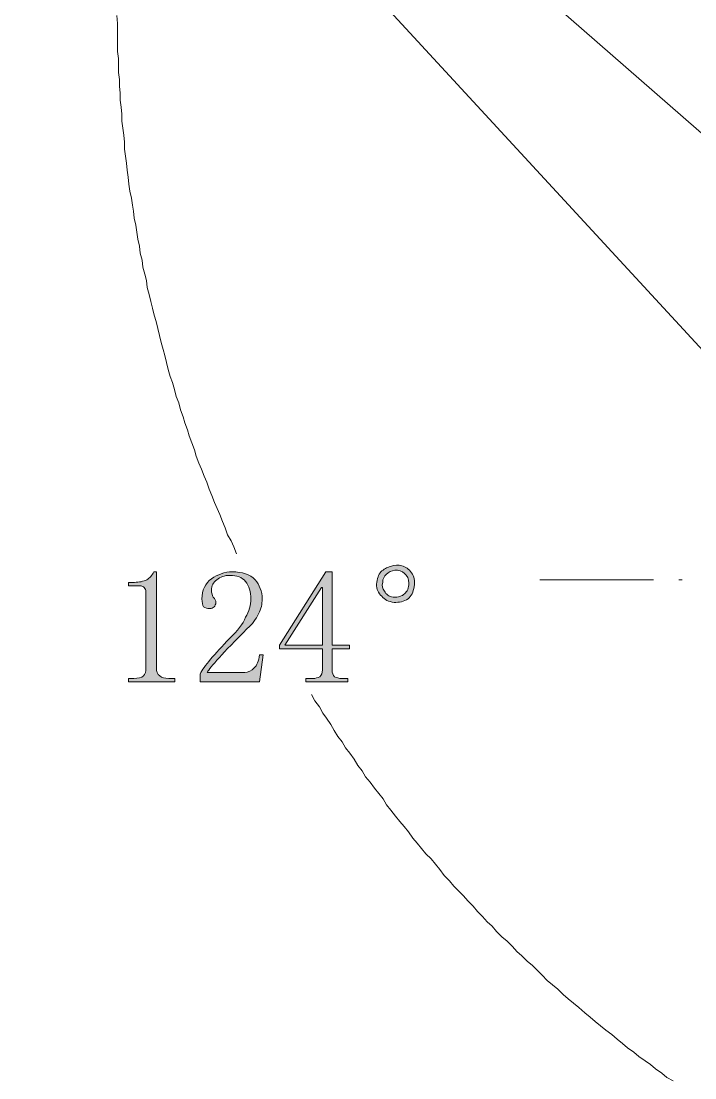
# Model space of a CAD drawing. Header units: millimetres. Extents: x 0 to 297, y 0 to 208.
# Drawn here: x 198.89 to 213.68, y 135.31 to 158.48 of the extents above; entities that cross this region are included whole.
import ezdxf

# ---------------------------------------------------------------- set-up
doc = ezdxf.new("R2010")
doc.units = ezdxf.units.MM

msp = doc.modelspace()

# ---------------------------------------------------------------- hatches: boundary and pattern name
h = msp.add_hatch(color=7)
edge = h.paths.add_edge_path(flags=0)
edge.add_spline(control_points=[(201.859797, 146.405193), (201.859797, 146.405193), (201.859797, 144.296993), (201.859797, 144.296993), (201.859797, 144.22044), (201.8792, 144.162938), (201.936703, 144.124485), (201.974803, 144.086032), (202.032306, 144.066982), (202.128261, 144.066982), (202.128261, 144.066982), (202.262317, 144.066982), (202.262317, 144.066982), (202.262317, 144.066982), (202.262317, 143.990429), (202.262317, 143.990429), (202.262317, 143.990429), (201.246669, 143.990429), (201.246669, 143.990429), (201.246669, 143.990429), (201.246669, 144.066982), (201.246669, 144.066982), (201.246669, 144.066982), (201.361675, 144.066982), (201.361675, 144.066982), (201.457278, 144.066982), (201.534183, 144.086032), (201.572283, 144.124485), (201.610736, 144.162938), (201.629786, 144.22044), (201.629786, 144.296993), (201.629786, 144.296993), (201.629786, 145.964574), (201.629786, 145.964574), (201.629786, 146.002674), (201.610736, 146.041126), (201.591686, 146.060176), (201.572283, 146.079579), (201.534183, 146.098629), (201.495731, 146.098629), (201.495731, 146.098629), (201.246669, 146.098629), (201.246669, 146.098629), (201.246669, 146.098629), (201.246669, 146.175182), (201.246669, 146.175182), (201.246669, 146.175182), (201.380725, 146.175182), (201.380725, 146.175182), (201.476681, 146.175182), (201.572283, 146.194232), (201.649189, 146.232685), (201.706692, 146.271138), (201.764194, 146.32864), (201.802294, 146.405193), (201.802294, 146.405193), (201.859797, 146.405193), (201.859797, 146.405193), (201.859797, 146.405193), (201.859797, 146.405193), (201.859797, 146.405193)], knot_values=[0, 0, 0, 0, 1, 1, 1, 2, 2, 2, 3, 3, 3, 4, 4, 4, 5, 5, 5, 6, 6, 6, 7, 7, 7, 8, 8, 8, 9, 9, 9, 10, 10, 10, 11, 11, 11, 12, 12, 12, 13, 13, 13, 14, 14, 14, 15, 15, 15, 16, 16, 16, 17, 17, 17, 18, 18, 18, 19, 19, 19, 20, 20, 20, 20], degree=3, periodic=1)
edge = h.paths.add_edge_path(flags=0)
edge.add_spline(control_points=[(203.929897, 145.811115), (203.929897, 145.964574), (203.891444, 146.098629), (203.814892, 146.194232), (203.737986, 146.290188), (203.622981, 146.32864), (203.469875, 146.32864), (203.354869, 146.32864), (203.258914, 146.290188), (203.182361, 146.232685), (203.105808, 146.175182), (203.067356, 146.098629), (203.067356, 146.002674), (203.067356, 145.945171), (203.086406, 145.887668), (203.105808, 145.849568), (203.143908, 145.811115), (203.163311, 145.772663), (203.163311, 145.734563), (203.163311, 145.69611), (203.143908, 145.657657), (203.124858, 145.638607), (203.105808, 145.619557), (203.067356, 145.600154), (203.028903, 145.600154), (202.9714, 145.600154), (202.9333, 145.619557), (202.894847, 145.638607), (202.875797, 145.67706), (202.856394, 145.734563), (202.856394, 145.811115), (202.856394, 146.002674), (202.9333, 146.156132), (203.067356, 146.251735), (203.201411, 146.34769), (203.354869, 146.405193), (203.527378, 146.405193), (203.737986, 146.405193), (203.910494, 146.34769), (204.0255, 146.232685), (204.121456, 146.117679), (204.178958, 145.983624), (204.178958, 145.811115), (204.178958, 145.69611), (204.159908, 145.600154), (204.102406, 145.485149), (204.044903, 145.370143), (203.967997, 145.255138), (203.852992, 145.159535), (203.584881, 144.891071), (203.373919, 144.680463), (203.239864, 144.527004), (203.086406, 144.354496), (203.009853, 144.25854), (202.9714, 144.201038), (202.9714, 144.201038), (203.795489, 144.201038), (203.795489, 144.201038), (203.872394, 144.201038), (203.948947, 144.23949), (204.00645, 144.296993), (204.063953, 144.354496), (204.102406, 144.450451), (204.121456, 144.584507), (204.121456, 144.584507), (204.198008, 144.584507), (204.198008, 144.584507), (204.198008, 144.584507), (204.121456, 143.990429), (204.121456, 143.990429), (204.121456, 143.990429), (202.818294, 143.990429), (202.818294, 143.990429), (202.818294, 143.990429), (202.818294, 144.162938), (202.818294, 144.162938), (202.856394, 144.25854), (202.9333, 144.354496), (203.048306, 144.488551), (203.163311, 144.62296), (203.297367, 144.776065), (203.469875, 144.948574), (203.642383, 145.121082), (203.757389, 145.255138), (203.814892, 145.408596), (203.891444, 145.542651), (203.929897, 145.67706), (203.929897, 145.811115), (203.929897, 145.811115), (203.929897, 145.811115), (203.929897, 145.811115), (203.929897, 145.811115), (203.929897, 145.811115), (203.929897, 145.811115)], knot_values=[0, 0, 0, 0, 1, 1, 1, 2, 2, 2, 3, 3, 3, 4, 4, 4, 5, 5, 5, 6, 6, 6, 7, 7, 7, 8, 8, 8, 9, 9, 9, 10, 10, 10, 11, 11, 11, 12, 12, 12, 13, 13, 13, 14, 14, 14, 15, 15, 15, 16, 16, 16, 17, 17, 17, 18, 18, 18, 19, 19, 19, 20, 20, 20, 21, 21, 21, 22, 22, 22, 23, 23, 23, 24, 24, 24, 25, 25, 25, 26, 26, 26, 27, 27, 27, 28, 28, 28, 29, 29, 29, 30, 30, 30, 31, 31, 31, 31], degree=3, periodic=1)
edge = h.paths.add_edge_path(flags=0)
edge.add_spline(control_points=[(205.712131, 144.25854), (205.712131, 144.181988), (205.731181, 144.143535), (205.769633, 144.105435), (205.808086, 144.086032), (205.865589, 144.066982), (205.923092, 144.066982), (205.923092, 144.066982), (206.057147, 144.066982), (206.057147, 144.066982), (206.057147, 144.066982), (206.057147, 143.990429), (206.057147, 143.990429), (206.057147, 143.990429), (205.137103, 143.990429), (205.137103, 143.990429), (205.137103, 143.990429), (205.137103, 144.066982), (205.137103, 144.066982), (205.137103, 144.066982), (205.290561, 144.066982), (205.290561, 144.066982), (205.348064, 144.066982), (205.405567, 144.086032), (205.443667, 144.105435), (205.482119, 144.143535), (205.501169, 144.181988), (205.501169, 144.25854), (205.501169, 144.25854), (205.501169, 144.718563), (205.501169, 144.718563), (205.501169, 144.718563), (204.562075, 144.718563), (204.562075, 144.718563), (204.562075, 144.718563), (204.562075, 144.795468), (204.562075, 144.795468), (204.562075, 144.795468), (205.578075, 146.405193), (205.578075, 146.405193), (205.578075, 146.405193), (205.712131, 146.405193), (205.712131, 146.405193), (205.712131, 146.405193), (205.712131, 144.795468), (205.712131, 144.795468), (205.712131, 144.795468), (206.0956, 144.795468), (206.0956, 144.795468), (206.0956, 144.795468), (206.0956, 144.718563), (206.0956, 144.718563), (206.0956, 144.718563), (205.712131, 144.718563), (205.712131, 144.718563), (205.712131, 144.718563), (205.712131, 144.25854), (205.712131, 144.25854), (205.712131, 144.25854), (205.712131, 144.25854), (205.712131, 144.25854)], knot_values=[0, 0, 0, 0, 1, 1, 1, 2, 2, 2, 3, 3, 3, 4, 4, 4, 5, 5, 5, 6, 6, 6, 7, 7, 7, 8, 8, 8, 9, 9, 9, 10, 10, 10, 11, 11, 11, 12, 12, 12, 13, 13, 13, 14, 14, 14, 15, 15, 15, 16, 16, 16, 17, 17, 17, 18, 18, 18, 19, 19, 19, 20, 20, 20, 20], degree=3, periodic=1)
edge = h.paths.add_edge_path(flags=0)
edge.add_spline(control_points=[(205.482119, 146.060176), (205.482119, 146.060176), (204.677081, 144.795468), (204.677081, 144.795468), (204.677081, 144.795468), (205.501169, 144.795468), (205.501169, 144.795468), (205.501169, 144.795468), (205.501169, 146.060176), (205.501169, 146.060176), (205.501169, 146.060176), (205.482119, 146.060176), (205.482119, 146.060176), (205.482119, 146.060176), (205.482119, 146.060176), (205.482119, 146.060176)], knot_values=[0, 0, 0, 0, 1, 1, 1, 2, 2, 2, 3, 3, 3, 4, 4, 4, 5, 5, 5, 5], degree=3, periodic=1)
edge = h.paths.add_edge_path(flags=0)
edge.add_spline(control_points=[(207.379711, 145.811115), (207.283756, 145.753613), (207.1878, 145.734563), (207.072794, 145.734563), (206.957789, 145.753613), (206.862186, 145.792065), (206.804683, 145.868618), (206.727778, 145.945171), (206.689678, 146.022076), (206.689678, 146.136729), (206.708728, 146.251735), (206.727778, 146.34769), (206.785281, 146.405193), (206.842783, 146.462696), (206.919689, 146.501149), (206.996242, 146.520199), (207.092197, 146.558651), (207.16875, 146.558651), (207.245303, 146.539249), (207.322208, 146.520199), (207.398761, 146.462696), (207.456264, 146.386143), (207.513767, 146.309238), (207.532817, 146.213635), (207.513767, 146.079579), (207.494717, 145.964574), (207.456264, 145.868618), (207.379711, 145.811115), (207.379711, 145.811115), (207.379711, 145.811115), (207.379711, 145.811115), (207.379711, 145.811115), (207.379711, 145.811115), (207.379711, 145.811115)], knot_values=[0, 0, 0, 0, 1, 1, 1, 2, 2, 2, 3, 3, 3, 4, 4, 4, 5, 5, 5, 6, 6, 6, 7, 7, 7, 8, 8, 8, 9, 9, 9, 10, 10, 10, 11, 11, 11, 11], degree=3, periodic=1)
edge = h.paths.add_edge_path(flags=0)
edge.add_spline(control_points=[(206.900286, 146.34769), (206.862186, 146.309238), (206.823733, 146.251735), (206.823733, 146.175182), (206.804683, 146.098629), (206.823733, 146.041126), (206.862186, 145.983624), (206.900286, 145.907071), (206.957789, 145.868618), (207.053744, 145.849568), (207.16875, 145.849568), (207.245303, 145.868618), (207.302806, 145.926121), (207.360308, 145.964574), (207.398761, 146.060176), (207.398761, 146.156132), (207.398761, 146.251735), (207.360308, 146.32864), (207.302806, 146.36674), (207.245303, 146.424243), (207.16875, 146.443646), (207.092197, 146.443646), (207.015292, 146.424243), (206.957789, 146.405193), (206.900286, 146.34769), (206.900286, 146.34769), (206.900286, 146.34769), (206.900286, 146.34769), (206.900286, 146.34769), (206.900286, 146.34769), (206.900286, 146.34769)], knot_values=[0, 0, 0, 0, 1, 1, 1, 2, 2, 2, 3, 3, 3, 4, 4, 4, 5, 5, 5, 6, 6, 6, 7, 7, 7, 8, 8, 8, 9, 9, 9, 10, 10, 10, 10], degree=3, periodic=1)

# ---------------------------------------------------------------- linework, layer by layer
at = {"color": 7, "lineweight": 15}
for points in [[(199.579089, 168.445338), (215.932103, 154.181826)], [(198.889408, 167.468143), (214.725956, 150.308679)], [(200.987731, 158.603896), (201.007133, 158.431388), (201.007133, 158.278282), (201.007133, 158.124824), (201.007133, 157.971718), (201.007133, 157.81826), (201.026183, 157.664801), (201.026183, 157.511696), (201.026183, 157.358238), (201.045233, 157.204779), (201.045233, 157.051674), (201.064636, 156.898215), (201.064636, 156.74511), (201.083686, 156.591651), (201.102736, 156.438193), (201.102736, 156.285088), (201.122139, 156.131629), (201.141189, 155.978524), (201.160239, 155.825065), (201.160239, 155.671607), (201.179642, 155.518501), (201.198692, 155.365043), (201.217742, 155.211585), (201.237144, 155.058479), (201.256194, 154.905021), (201.275244, 154.751915), (201.313697, 154.598457), (201.332747, 154.444999), (201.35215, 154.310943), (201.3712, 154.157485), (201.409653, 154.004379), (201.428703, 153.850921), (201.447753, 153.697815), (201.486206, 153.544357), (201.505256, 153.390899), (201.543708, 153.237793), (201.562758, 153.084335), (201.601211, 152.930876), (201.639664, 152.796821), (201.658714, 152.643715), (201.697167, 152.490257), (201.735267, 152.336799), (201.773719, 152.183693), (201.811819, 152.030235), (201.850272, 151.896179), (201.888725, 151.742721), (201.926825, 151.589615), (201.965278, 151.436157), (202.003731, 151.282699), (202.041831, 151.148643), (202.080283, 150.995185), (202.118736, 150.842079), (202.156836, 150.688621), (202.214339, 150.554565), (202.252792, 150.401107), (202.291244, 150.248001), (202.348747, 150.113593), (202.386847, 149.960488), (202.44435, 149.807029), (202.482803, 149.672974), (202.540306, 149.519515), (202.578758, 149.38546), (202.636261, 149.232001), (202.693764, 149.078896), (202.731864, 148.944488), (202.789367, 148.791382), (202.846869, 148.657326), (202.904372, 148.503868), (202.961875, 148.369813), (203.019378, 148.216354), (203.076881, 148.082299), (203.134383, 147.92884), (203.191886, 147.794785), (203.249389, 147.660729), (203.306892, 147.507271), (203.364394, 147.373215), (203.421897, 147.219757), (203.49845, 147.085701), (203.555953, 146.951293), (203.613456, 146.798188)], [(210.273547, 146.232685), (212.765217, 146.232685)], [(213.320842, 146.232685), (213.397394, 146.232685)], [(205.261633, 143.71244), (205.338539, 143.578385), (205.434142, 143.444329), (205.511047, 143.309921), (205.5876, 143.194915), (205.683556, 143.06086), (205.760108, 142.926804), (205.836661, 142.792396), (205.932617, 142.67739), (206.009169, 142.543335), (206.105125, 142.428329), (206.200728, 142.294274), (206.277633, 142.160218), (206.373236, 142.045213), (206.450142, 141.910804), (206.545744, 141.795799), (206.6417, 141.661743), (206.737656, 141.546738), (206.833258, 141.431732), (206.910164, 141.297676), (207.005767, 141.182671), (207.101722, 141.048615), (207.197325, 140.93361), (207.293281, 140.818604), (207.389236, 140.703599), (207.484839, 140.56919), (207.580794, 140.454185), (207.67675, 140.339179), (207.772353, 140.224526), (207.887358, 140.109521), (207.983314, 139.994515), (208.079269, 139.87951), (208.174872, 139.745101), (208.289878, 139.630096), (208.385833, 139.51509), (208.481436, 139.419488), (208.596442, 139.304482), (208.692397, 139.189476), (208.807403, 139.074471), (208.903358, 138.959465), (209.018011, 138.84446), (209.113967, 138.729454), (209.228972, 138.633499), (209.324928, 138.518493), (209.439933, 138.403488), (209.554939, 138.307885), (209.669944, 138.192879), (209.765547, 138.077874), (209.880553, 137.981918), (209.995558, 137.866913), (210.110564, 137.77131), (210.225569, 137.656304), (210.321525, 137.560349), (210.436531, 137.445343), (210.551536, 137.349388), (210.666542, 137.253785), (210.781547, 137.138779), (210.896553, 137.042824), (211.011558, 136.947221), (211.126564, 136.851265), (211.260619, 136.73626), (211.375625, 136.640304), (211.490631, 136.544701), (211.605636, 136.448746), (211.720642, 136.35279), (211.854697, 136.257188), (211.969703, 136.161232), (212.084708, 136.065629), (212.199714, 135.969674), (212.333769, 135.873718), (212.448775, 135.778115), (212.582831, 135.68216), (212.697836, 135.605607), (212.812842, 135.509651), (212.94725, 135.413696), (213.062256, 135.318093), (213.196311, 135.241188)]]:
    msp.add_lwpolyline(points, dxfattribs=at)
at = {"color": 7, "lineweight": 0}
for points, knots in [([(207.379711, 145.811115), (207.283756, 145.753613), (207.1878, 145.734563), (207.072794, 145.734563), (206.957789, 145.753613), (206.862186, 145.792065), (206.804683, 145.868618), (206.727778, 145.945171), (206.689678, 146.022076), (206.689678, 146.136729), (206.708728, 146.251735), (206.727778, 146.34769), (206.785281, 146.405193), (206.842783, 146.462696), (206.919689, 146.501149), (206.996242, 146.520199), (207.092197, 146.558651), (207.16875, 146.558651), (207.245303, 146.539249), (207.322208, 146.520199), (207.398761, 146.462696), (207.456264, 146.386143), (207.513767, 146.309238), (207.532817, 146.213635), (207.513767, 146.079579), (207.494717, 145.964574), (207.456264, 145.868618), (207.379711, 145.811115), (207.379711, 145.811115), (207.379711, 145.811115), (207.379711, 145.811115), (207.379711, 145.811115), (207.379711, 145.811115), (207.379711, 145.811115)], [0, 0, 0, 0, 1, 1, 1, 2, 2, 2, 3, 3, 3, 4, 4, 4, 5, 5, 5, 6, 6, 6, 7, 7, 7, 8, 8, 8, 9, 9, 9, 10, 10, 10, 11, 11, 11, 11]), ([(206.900286, 146.34769), (206.862186, 146.309238), (206.823733, 146.251735), (206.823733, 146.175182), (206.804683, 146.098629), (206.823733, 146.041126), (206.862186, 145.983624), (206.900286, 145.907071), (206.957789, 145.868618), (207.053744, 145.849568), (207.16875, 145.849568), (207.245303, 145.868618), (207.302806, 145.926121), (207.360308, 145.964574), (207.398761, 146.060176), (207.398761, 146.156132), (207.398761, 146.251735), (207.360308, 146.32864), (207.302806, 146.36674), (207.245303, 146.424243), (207.16875, 146.443646), (207.092197, 146.443646), (207.015292, 146.424243), (206.957789, 146.405193), (206.900286, 146.34769), (206.900286, 146.34769), (206.900286, 146.34769), (206.900286, 146.34769), (206.900286, 146.34769), (206.900286, 146.34769), (206.900286, 146.34769)], [0, 0, 0, 0, 1, 1, 1, 2, 2, 2, 3, 3, 3, 4, 4, 4, 5, 5, 5, 6, 6, 6, 7, 7, 7, 8, 8, 8, 9, 9, 9, 10, 10, 10, 10]), ([(201.859797, 146.405193), (201.859797, 146.405193), (201.859797, 144.296993), (201.859797, 144.296993), (201.859797, 144.22044), (201.8792, 144.162938), (201.936703, 144.124485), (201.974803, 144.086032), (202.032306, 144.066982), (202.128261, 144.066982), (202.128261, 144.066982), (202.262317, 144.066982), (202.262317, 144.066982), (202.262317, 144.066982), (202.262317, 143.990429), (202.262317, 143.990429), (202.262317, 143.990429), (201.246669, 143.990429), (201.246669, 143.990429), (201.246669, 143.990429), (201.246669, 144.066982), (201.246669, 144.066982), (201.246669, 144.066982), (201.361675, 144.066982), (201.361675, 144.066982), (201.457278, 144.066982), (201.534183, 144.086032), (201.572283, 144.124485), (201.610736, 144.162938), (201.629786, 144.22044), (201.629786, 144.296993), (201.629786, 144.296993), (201.629786, 145.964574), (201.629786, 145.964574), (201.629786, 146.002674), (201.610736, 146.041126), (201.591686, 146.060176), (201.572283, 146.079579), (201.534183, 146.098629), (201.495731, 146.098629), (201.495731, 146.098629), (201.246669, 146.098629), (201.246669, 146.098629), (201.246669, 146.098629), (201.246669, 146.175182), (201.246669, 146.175182), (201.246669, 146.175182), (201.380725, 146.175182), (201.380725, 146.175182), (201.476681, 146.175182), (201.572283, 146.194232), (201.649189, 146.232685), (201.706692, 146.271138), (201.764194, 146.32864), (201.802294, 146.405193), (201.802294, 146.405193), (201.859797, 146.405193), (201.859797, 146.405193), (201.859797, 146.405193), (201.859797, 146.405193), (201.859797, 146.405193)], [0, 0, 0, 0, 1, 1, 1, 2, 2, 2, 3, 3, 3, 4, 4, 4, 5, 5, 5, 6, 6, 6, 7, 7, 7, 8, 8, 8, 9, 9, 9, 10, 10, 10, 11, 11, 11, 12, 12, 12, 13, 13, 13, 14, 14, 14, 15, 15, 15, 16, 16, 16, 17, 17, 17, 18, 18, 18, 19, 19, 19, 20, 20, 20, 20]), ([(203.929897, 145.811115), (203.929897, 145.964574), (203.891444, 146.098629), (203.814892, 146.194232), (203.737986, 146.290188), (203.622981, 146.32864), (203.469875, 146.32864), (203.354869, 146.32864), (203.258914, 146.290188), (203.182361, 146.232685), (203.105808, 146.175182), (203.067356, 146.098629), (203.067356, 146.002674), (203.067356, 145.945171), (203.086406, 145.887668), (203.105808, 145.849568), (203.143908, 145.811115), (203.163311, 145.772663), (203.163311, 145.734563), (203.163311, 145.69611), (203.143908, 145.657657), (203.124858, 145.638607), (203.105808, 145.619557), (203.067356, 145.600154), (203.028903, 145.600154), (202.9714, 145.600154), (202.9333, 145.619557), (202.894847, 145.638607), (202.875797, 145.67706), (202.856394, 145.734563), (202.856394, 145.811115), (202.856394, 146.002674), (202.9333, 146.156132), (203.067356, 146.251735), (203.201411, 146.34769), (203.354869, 146.405193), (203.527378, 146.405193), (203.737986, 146.405193), (203.910494, 146.34769), (204.0255, 146.232685), (204.121456, 146.117679), (204.178958, 145.983624), (204.178958, 145.811115), (204.178958, 145.69611), (204.159908, 145.600154), (204.102406, 145.485149), (204.044903, 145.370143), (203.967997, 145.255138), (203.852992, 145.159535), (203.584881, 144.891071), (203.373919, 144.680463), (203.239864, 144.527004), (203.086406, 144.354496), (203.009853, 144.25854), (202.9714, 144.201038), (202.9714, 144.201038), (203.795489, 144.201038), (203.795489, 144.201038), (203.872394, 144.201038), (203.948947, 144.23949), (204.00645, 144.296993), (204.063953, 144.354496), (204.102406, 144.450451), (204.121456, 144.584507), (204.121456, 144.584507), (204.198008, 144.584507), (204.198008, 144.584507), (204.198008, 144.584507), (204.121456, 143.990429), (204.121456, 143.990429), (204.121456, 143.990429), (202.818294, 143.990429), (202.818294, 143.990429), (202.818294, 143.990429), (202.818294, 144.162938), (202.818294, 144.162938), (202.856394, 144.25854), (202.9333, 144.354496), (203.048306, 144.488551), (203.163311, 144.62296), (203.297367, 144.776065), (203.469875, 144.948574), (203.642383, 145.121082), (203.757389, 145.255138), (203.814892, 145.408596), (203.891444, 145.542651), (203.929897, 145.67706), (203.929897, 145.811115), (203.929897, 145.811115), (203.929897, 145.811115), (203.929897, 145.811115), (203.929897, 145.811115), (203.929897, 145.811115), (203.929897, 145.811115)], [0, 0, 0, 0, 1, 1, 1, 2, 2, 2, 3, 3, 3, 4, 4, 4, 5, 5, 5, 6, 6, 6, 7, 7, 7, 8, 8, 8, 9, 9, 9, 10, 10, 10, 11, 11, 11, 12, 12, 12, 13, 13, 13, 14, 14, 14, 15, 15, 15, 16, 16, 16, 17, 17, 17, 18, 18, 18, 19, 19, 19, 20, 20, 20, 21, 21, 21, 22, 22, 22, 23, 23, 23, 24, 24, 24, 25, 25, 25, 26, 26, 26, 27, 27, 27, 28, 28, 28, 29, 29, 29, 30, 30, 30, 31, 31, 31, 31]), ([(205.712131, 144.25854), (205.712131, 144.181988), (205.731181, 144.143535), (205.769633, 144.105435), (205.808086, 144.086032), (205.865589, 144.066982), (205.923092, 144.066982), (205.923092, 144.066982), (206.057147, 144.066982), (206.057147, 144.066982), (206.057147, 144.066982), (206.057147, 143.990429), (206.057147, 143.990429), (206.057147, 143.990429), (205.137103, 143.990429), (205.137103, 143.990429), (205.137103, 143.990429), (205.137103, 144.066982), (205.137103, 144.066982), (205.137103, 144.066982), (205.290561, 144.066982), (205.290561, 144.066982), (205.348064, 144.066982), (205.405567, 144.086032), (205.443667, 144.105435), (205.482119, 144.143535), (205.501169, 144.181988), (205.501169, 144.25854), (205.501169, 144.25854), (205.501169, 144.718563), (205.501169, 144.718563), (205.501169, 144.718563), (204.562075, 144.718563), (204.562075, 144.718563), (204.562075, 144.718563), (204.562075, 144.795468), (204.562075, 144.795468), (204.562075, 144.795468), (205.578075, 146.405193), (205.578075, 146.405193), (205.578075, 146.405193), (205.712131, 146.405193), (205.712131, 146.405193), (205.712131, 146.405193), (205.712131, 144.795468), (205.712131, 144.795468), (205.712131, 144.795468), (206.0956, 144.795468), (206.0956, 144.795468), (206.0956, 144.795468), (206.0956, 144.718563), (206.0956, 144.718563), (206.0956, 144.718563), (205.712131, 144.718563), (205.712131, 144.718563), (205.712131, 144.718563), (205.712131, 144.25854), (205.712131, 144.25854), (205.712131, 144.25854), (205.712131, 144.25854), (205.712131, 144.25854)], [0, 0, 0, 0, 1, 1, 1, 2, 2, 2, 3, 3, 3, 4, 4, 4, 5, 5, 5, 6, 6, 6, 7, 7, 7, 8, 8, 8, 9, 9, 9, 10, 10, 10, 11, 11, 11, 12, 12, 12, 13, 13, 13, 14, 14, 14, 15, 15, 15, 16, 16, 16, 17, 17, 17, 18, 18, 18, 19, 19, 19, 20, 20, 20, 20]), ([(205.482119, 146.060176), (205.482119, 146.060176), (204.677081, 144.795468), (204.677081, 144.795468), (204.677081, 144.795468), (205.501169, 144.795468), (205.501169, 144.795468), (205.501169, 144.795468), (205.501169, 146.060176), (205.501169, 146.060176), (205.501169, 146.060176), (205.482119, 146.060176), (205.482119, 146.060176), (205.482119, 146.060176), (205.482119, 146.060176), (205.482119, 146.060176)], [0, 0, 0, 0, 1, 1, 1, 2, 2, 2, 3, 3, 3, 4, 4, 4, 5, 5, 5, 5])]:
    msp.add_open_spline(points, degree=3, knots=knots, dxfattribs=at)

doc.saveas('drawing.dxf')
